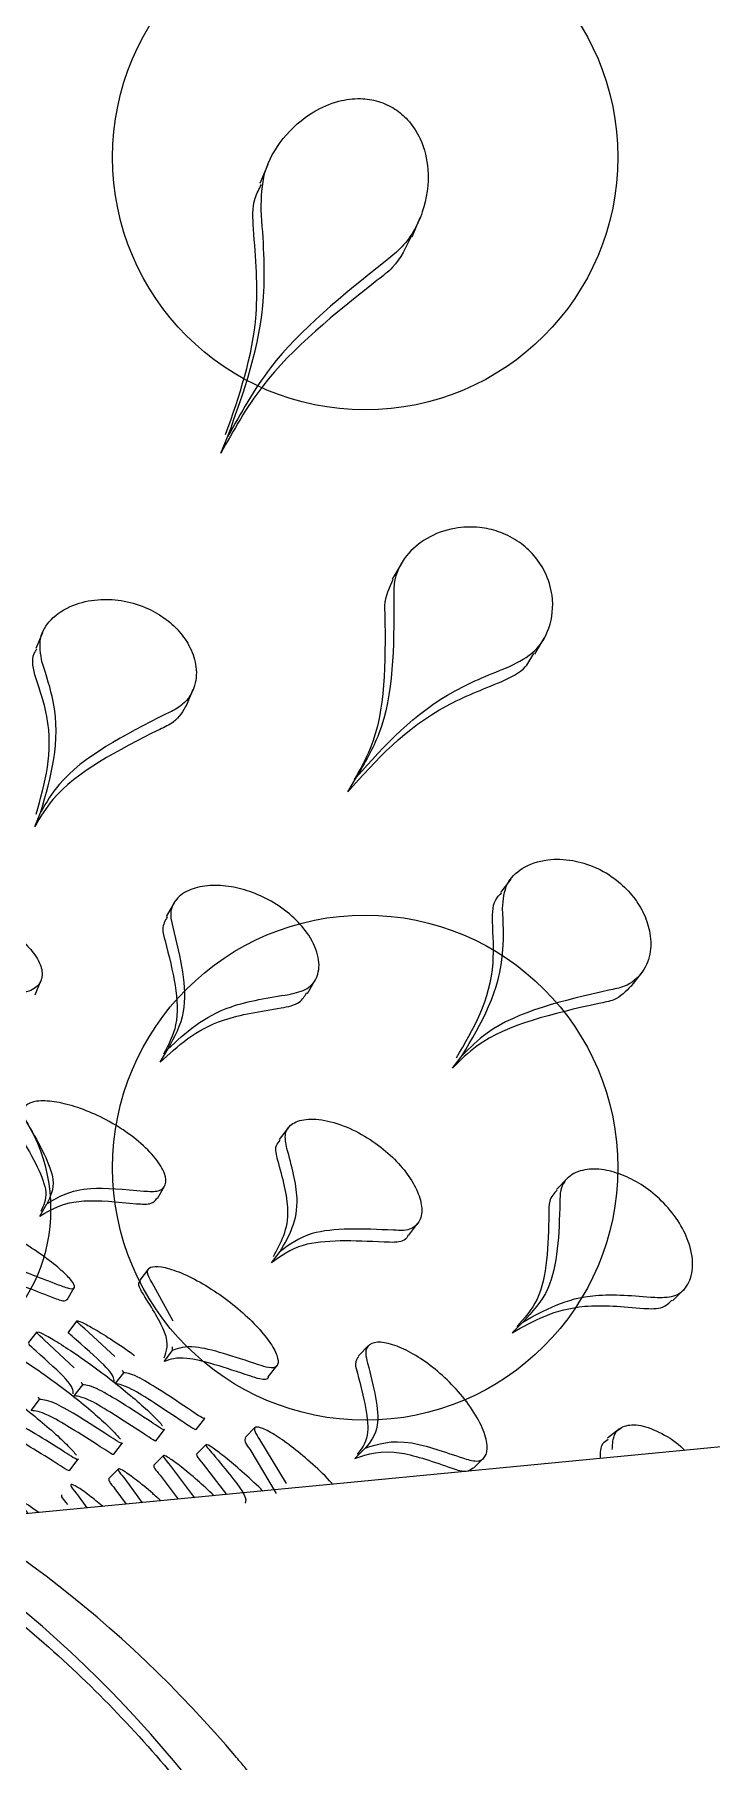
# Model space of a CAD drawing. Header units: millimetres. Extents: x 12325263 to 13848842, y -1463133 to 573208.
# Drawn here: x 12570231.21 to 12570239.25, y -836573.38 to -836552.87 of the extents above; entities that cross this region are included whole.
import ezdxf
from ezdxf.xclip import XClip

# ---------------------------------------------------------------- set-up
doc = ezdxf.new("R2010")
doc.units = ezdxf.units.MM
doc.header["$LTSCALE"] = 1000
doc.header["$XCLIPFRAME"] = 0
doc.linetypes.add('HIDDEN', pattern=[9.525, 6.35, -3.175])
for name, color, linetype in [('fur202301', 252, 'Continuous'), ('WALL', 5, 'Continuous'), ('WALL-SHATCH', 8, 'Continuous'), ('建筑-楼板开洞', 251, 'Continuous')]:
    doc.layers.add(name, color=color, linetype=linetype)

# ---------------------------------------------------------------- blocks, each defined once
blk = doc.blocks.new('adgshg13-A$C7F010FC0')
at = {"layer": 'WALL-SHATCH'}
h = blk.add_hatch(color=256, dxfattribs=at)
h.dxf.hatch_style = 1
h.paths.add_polyline_path([(-60384.171, -16880.895), (-763.165, 197.479), (12587.619, -13153.304), (12587.619, -157996.02), (-162964.851, -188820.432), (-171262.381, -180522.901), (-171262.381, -31310.898), (-150707.191, -10755.708), (-131860.078, -7980.895), (-99162.381, -7980.895), (-99162.381, -4980.895), (-76620.428, -4980.895), (-70107.652, -16880.895)], flags=16)
h.paths.add_polyline_path([(-60091.229, -16380.895), (-646.877, 646.877), (12987.619, -12987.619), (12987.619, -158331.905), (-163100.584, -189250.384), (-171662.381, -180688.586), (-171662.381, -31145.213), (-150777.896, -10260.728), (-131896.687, -7480.895), (-99562.381, -7480.895), (-99562.381, -4580.895), (-76365.552, -4580.895), (-69907.506, -16380.895)])
blk = doc.blocks.new('A$C4C7A72D3')
at = {"layer": 'WALL', "color": 1}
blk.add_blockref('adgshg13-A$C7F010FC0', (210433.012, 205503.569), dxfattribs=at)
blk = doc.blocks.new('asdgaga3w6jka3eyk7a3ek')
at = {"lineweight": 0}
blk.add_circle((5759.093, 859.202), 2, dxfattribs=at)
blk = doc.blocks.new('asdgag波混去水-B')
at = {"layer": 'fur202301'}
for centre, radius in [((0, 0), 52.5), ((0, 0), 40), ((16, 0), 3), ((28, 0), 3)]:
    blk.add_circle(centre, radius, dxfattribs=at)
blk = doc.blocks.new('asdgag2019070316031892482')
at = {"color": 1, "linetype": 'HIDDEN', "lineweight": 0}
blk.add_blockref('asdgaga3w6jka3eyk7a3ek', (-4068.821, -1261.535), dxfattribs=at)
at = {"lineweight": 0, "xscale": -1}
blk.add_blockref('asdgag波混去水-B', (1705.779, -408.065), dxfattribs=at)
blk = doc.blocks.new('asdgag2019070515155847995')
at = {"color": 1}
for p, q in [((173.782, -442.579), (172.89, -433.313)), ((174.186, -434.097), (174.317, -434.197)), ((174.317, -434.197), (174.344, -434.185)), ((175.123, -434.163), (174.991, -434.062)), ((176.495, -434.199), (176.642, -434.283)), ((179.125, -434.144), (179.291, -434.212)), ((181.123, -434.139), (181.297, -434.211)), ((183.422, -434.23), (183.237, -434.154)), ((174.692, -434.608), (175.023, -434.257)), ((173.478, -434.555), (173.61, -434.656)), ((174.361, -434.608), (174.492, -434.709)), ((175.252, -434.64), (175.121, -434.539)), ((175.502, -434.526), (175.646, -434.609)), ((173.187, -434.645), (173.029, -434.757)), ((174.492, -434.709), (174.518, -434.696)), ((174.829, -435.09), (175.155, -434.736)), ((173.493, -435.132), (173.375, -435.015)), ((173.257, -435.092), (173.074, -435.226)), ((173.375, -435.21), (173.092, -435.415)), ((173.67, -435.079), (173.801, -435.18)), ((174.505, -435.096), (174.636, -435.197)), ((174.636, -435.197), (174.661, -435.183)), ((175.869, -435.489), (175.735, -435.386)), ((173.418, -435.63), (173.133, -435.842)), ((173.651, -435.668), (173.534, -435.55)), ((173.83, -435.58), (173.962, -435.681)), ((175.249, -435.783), (175.702, -435.532)), ((176.703, -435.596), (176.853, -435.682)), ((178.323, -435.63), (178.478, -435.719)), ((173.535, -435.747), (173.152, -436.033)), ((174.769, -435.675), (174.901, -435.776)), ((174.901, -435.776), (174.945, -435.777)), ((180.217, -435.793), (180.055, -435.7)), ((173.963, -436.053), (173.959, -436.051)), ((182.567, -435.944), (182.753, -436.021)), ((173.55, -436.139), (173.189, -436.418)), ((173.782, -436.176), (173.664, -436.058)), ((173.961, -436.057), (174.092, -436.158)), ((174.101, -436.157), (174.09, -436.152)), ((185.557, -436.35), (185.76, -436.434)), ((173.984, -436.754), (173.866, -436.637)), ((173.726, -436.692), (173.201, -437.007)), ((173.843, -436.809), (173.318, -437.124)), ((188.984, -436.908), (188.758, -436.814)), ((174.585, -436.913), (174.72, -437.016)), ((175.939, -436.949), (176.076, -437.054)), ((177.547, -437.152), (177.405, -437.043)), ((179.141, -437.379), (179.304, -437.472)), ((181.535, -437.858), (181.708, -437.958)), ((173.618, -437.942), (173.738, -438.062)), ((174.958, -438.104), (174.835, -437.982)), ((184.248, -438.495), (184.059, -438.385)), ((176.269, -438.58), (176.411, -438.689)), ((188.127, -438.621), (188.357, -438.716)), ((178.254, -439.1), (178.404, -439.215)), ((173.501, -439.35), (173.623, -439.472)), ((180.499, -439.791), (180.34, -439.67)), ((175.111, -439.81), (175.238, -439.936)), ((183.17, -440.079), (183.359, -440.187)), ((176.946, -440.467), (176.813, -440.334)), ((173.969, -441.083), (173.859, -440.941)), ((179.223, -441.221), (179.383, -441.343)), ((175.49, -441.714), (175.623, -441.846))]:
    blk.add_line(p, q, dxfattribs=at)
for centre, radius, start, end in [((160.817, -424.649), 12.547, 180.0668, 359.9332), ((160.848, -425.602), 14.3, 310.1317, 359.9994)]:
    blk.add_arc(centre, radius, start, end, dxfattribs=at)
blk.add_ellipse((160.817, -424.811), major_axis=(13.067, -5.896), ratio=0.997728, start_param=5.135377, end_param=7.164089, dxfattribs=at)
blk.add_open_spline([(141.688, -389.994), (141.522, -390.072), (140.258, -390.667), (138.035, -392.05), (135.059, -394.142), (132.291, -396.511), (129.736, -399.105), (127.418, -401.913), (125.353, -404.911), (123.557, -408.078), (122.043, -411.388), (120.824, -414.817), (119.908, -418.339), (119.302, -421.928), (119.011, -425.555), (119.038, -429.194), (119.381, -432.816), (120.038, -436.395), (121.004, -439.904), (122.272, -443.315), (123.833, -446.603), (125.674, -449.743), (127.781, -452.711), (130.139, -455.484), (132.73, -458.043), (135.533, -460.366), (138.529, -462.437), (141.693, -464.24), (145.003, -465.761), (148.432, -466.989), (151.956, -467.914), (155.546, -468.529), (159.177, -468.83), (162.821, -468.814), (166.449, -468.482), (170.034, -467.835), (173.55, -466.879), (176.969, -465.622), (180.266, -464.072), (183.415, -462.241), (186.392, -460.144), (189.176, -457.795), (191.744, -455.214), (194.078, -452.419), (196.159, -449.433), (197.973, -446.276), (199.504, -442.974), (200.742, -439.552), (201.678, -436.035), (202.303, -432.45), (202.614, -428.824), (202.608, -425.185), (202.285, -421.561), (201.648, -417.978), (200.7, -414.464), (199.451, -411.046), (197.909, -407.75), (196.085, -404.6), (193.994, -401.62), (191.651, -398.834), (189.074, -396.262), (186.285, -393.92), (183.295, -391.846), (180.783, -390.344), (179.228, -389.639), (178.777, -389.435)], degree=3, knots=[0, 0, 0, 0, 0.002464, 0.018712, 0.034959, 0.051206, 0.067452, 0.083698, 0.099943, 0.116187, 0.132431, 0.148674, 0.164917, 0.181159, 0.197401, 0.213642, 0.229884, 0.246125, 0.262366, 0.278608, 0.29485, 0.311092, 0.327334, 0.343577, 0.359821, 0.376065, 0.39231, 0.408556, 0.424802, 0.441049, 0.457296, 0.473544, 0.489792, 0.506041, 0.52229, 0.538538, 0.554787, 0.571035, 0.587284, 0.603532, 0.619779, 0.636026, 0.652272, 0.668518, 0.684763, 0.701007, 0.717251, 0.733494, 0.749737, 0.765979, 0.782221, 0.798462, 0.814704, 0.830945, 0.847186, 0.863428, 0.87967, 0.895912, 0.912154, 0.928397, 0.944641, 0.960885, 0.97713, 0.993376, 1, 1, 1, 1])
for points, knots in [([(173.509, -418.597), (173.86, -419.365), (174.547, -420.871), (174.965, -423.311), (175.026, -425.737), (174.657, -428.141), (173.9, -430.451), (172.756, -432.596), (171.276, -434.521), (169.488, -436.159), (167.46, -437.478), (165.239, -438.42), (163.002, -438.982), (161.509, -439.053), (160.817, -439.085)], [0, 0, 0, 0, 0.087897, 0.172136, 0.256376, 0.340633, 0.424889, 0.50909, 0.593289, 0.677144, 0.760998, 0.844434, 0.927869, 1, 1, 1, 1]), ([(179.751, -432.478), (179.807, -432.45), (179.918, -432.394), (180.053, -432.456), (180.149, -432.621), (180.186, -432.886), (180.153, -433.204), (180.058, -433.516), (179.924, -433.786), (179.764, -434.003), (179.59, -434.159), (179.413, -434.24), (179.26, -434.219), (179.169, -434.109), (179.148, -433.991), (179.141, -433.949)], [0, 0, 0, 0, 0.08269, 0.165294, 0.251568, 0.338712, 0.420978, 0.494896, 0.562755, 0.629952, 0.701267, 0.779413, 0.864084, 0.951518, 1, 1, 1, 1]), ([(175.681, -434.417), (175.662, -434.469), (175.623, -434.573), (175.642, -434.625), (175.718, -434.592), (175.846, -434.468), (176.008, -434.266), (176.18, -434.009), (176.34, -433.727), (176.471, -433.45), (176.563, -433.208), (176.609, -433.03), (176.606, -432.939), (176.56, -432.944), (176.504, -433.009), (176.479, -433.038)], [0, 0, 0, 0, 0.078036, 0.156117, 0.234552, 0.313589, 0.392712, 0.471023, 0.548175, 0.624868, 0.702207, 0.780695, 0.85986, 0.938822, 1, 1, 1, 1]), ([(174.771, -433.15), (174.763, -433.175), (174.747, -433.225), (174.647, -433.402), (174.5, -433.629), (174.317, -433.888), (174.117, -434.145), (173.925, -434.371), (173.757, -434.549), (173.69, -434.606), (173.656, -434.634)], [0, 0, 0, 0, 0.1249458, 0.2501748, 0.3755873, 0.5007718, 0.6254771, 0.7499681, 0.8747501, 1, 1, 1, 1]), ([(173.563, -434.392), (173.713, -434.152), (173.973, -433.737), (173.978, -433.614), (173.98, -433.562)], [0, 0, 0, 0, 0.5771408, 1, 1, 1, 1]), ([(175.799, -433.531), (175.792, -433.594), (175.778, -433.719), (175.618, -434.128), (175.537, -434.334)], [0, 0, 0, 0, 0.49654, 1, 1, 1, 1]), ([(175.964, -433.515), (175.957, -433.596), (175.946, -433.736), (175.76, -434.215), (175.681, -434.417)], [0, 0, 0, 0, 0.577503, 1, 1, 1, 1]), ([(173.694, -434.492), (173.845, -434.253), (174.105, -433.837), (174.11, -433.715), (174.112, -433.663)], [0, 0, 0, 0, 0.57716, 1, 1, 1, 1]), ([(174.963, -433.674), (174.954, -433.698), (174.936, -433.748), (174.835, -433.923), (174.688, -434.15), (174.504, -434.408), (174.305, -434.666), (174.113, -434.892), (173.946, -435.071), (173.88, -435.128), (173.847, -435.157)], [0, 0, 0, 0, 0.124922, 0.25009, 0.375443, 0.500617, 0.625376, 0.749945, 0.874771, 1, 1, 1, 1]), ([(172.974, -434.188), (173.009, -434.14), (173.082, -434.038), (173.106, -433.971), (173.069, -433.975), (173.002, -434.029), (172.972, -434.053)], [0, 0, 0, 0, 0.2502721, 0.5205427, 0.7903029, 1, 1, 1, 1]), ([(177.441, -433.97), (177.195, -434.113), (176.813, -434.335), (176.621, -434.245), (176.552, -434.213)], [0, 0, 0, 0, 0.643926, 1, 1, 1, 1]), ([(176.792, -435.435), (176.789, -435.498), (176.783, -435.623), (176.86, -435.705), (176.995, -435.696), (177.178, -435.586), (177.379, -435.388), (177.564, -435.131), (177.712, -434.853), (177.814, -434.579), (177.867, -434.329), (177.865, -434.128), (177.806, -434.007), (177.708, -433.986), (177.624, -434.036), (177.59, -434.056)], [0, 0, 0, 0, 0.080152, 0.160279, 0.242458, 0.325711, 0.406895, 0.483426, 0.555818, 0.627239, 0.701086, 0.779244, 0.861237, 0.944484, 1, 1, 1, 1]), ([(173.757, -434.918), (173.909, -434.679), (174.173, -434.267), (174.182, -434.147), (174.186, -434.097)], [0, 0, 0, 0, 0.577159, 1, 1, 1, 1]), ([(173.888, -435.018), (174.041, -434.78), (174.305, -434.368), (174.314, -434.248), (174.317, -434.197)], [0, 0, 0, 0, 0.577177, 1, 1, 1, 1]), ([(175.123, -434.174), (175.114, -434.198), (175.096, -434.247), (174.993, -434.422), (174.845, -434.648), (174.661, -434.905), (174.461, -435.163), (174.27, -435.39), (174.104, -435.57), (174.039, -435.628), (174.006, -435.657)], [0, 0, 0, 0, 0.124903, 0.250017, 0.375315, 0.500479, 0.625286, 0.749925, 0.87479, 1, 1, 1, 1]), ([(174.386, -434.595), (174.425, -434.596), (174.495, -434.597), (174.767, -434.294), (174.891, -434.156)], [0, 0, 0, 0, 0.543369, 1, 1, 1, 1]), ([(174.891, -434.156), (174.924, -434.119), (174.976, -434.059), (174.981, -434.069), (174.983, -434.072)], [0, 0, 0, 0, 0.624078, 1, 1, 1, 1]), ([(175.023, -434.257), (175.055, -434.22), (175.108, -434.16), (175.113, -434.169), (175.115, -434.173)], [0, 0, 0, 0, 0.6240921, 1, 1, 1, 1]), ([(176.495, -434.199), (176.577, -434.334), (176.717, -434.564), (176.665, -435.121), (176.643, -435.349)], [0, 0, 0, 0, 0.591248, 1, 1, 1, 1]), ([(177.59, -434.056), (177.346, -434.195), (176.933, -434.43), (176.726, -434.326), (176.642, -434.283)], [0, 0, 0, 0, 0.5916639, 1, 1, 1, 1]), ([(182.277, -435.624), (182.026, -435.129), (181.7, -434.484), (181.232, -434.204), (181.123, -434.139)], [0, 0, 0, 0, 0.766762, 1, 1, 1, 1]), ([(181.27, -434.155), (181.636, -434.26), (182.128, -434.402), (182.733, -434.203), (182.887, -434.152)], [0, 0, 0, 0, 0.7443757, 1, 1, 1, 1]), ([(183.07, -434.228), (183.171, -434.209), (183.358, -434.175), (183.595, -434.321), (183.756, -434.56), (183.827, -434.863), (183.818, -435.163), (183.74, -435.443), (183.607, -435.681), (183.44, -435.866), (183.237, -436.002), (183.001, -436.073), (182.752, -436.044), (182.56, -435.911), (182.487, -435.757), (182.46, -435.699)], [0, 0, 0, 0, 0.104671, 0.195547, 0.296449, 0.373768, 0.437178, 0.500911, 0.557134, 0.612971, 0.675766, 0.750726, 0.840256, 0.940354, 1, 1, 1, 1]), ([(182.887, -434.152), (182.99, -434.124), (183.115, -434.09), (183.214, -434.153), (183.232, -434.165)], [0, 0, 0, 0, 0.820411, 1, 1, 1, 1]), ([(173.48, -434.552), (173.479, -434.553), (173.461, -434.561), (173.487, -434.508), (173.54, -434.427), (173.563, -434.392)], [0, 0, 0, 0, 0.042069, 0.58088, 1, 1, 1, 1]), ([(175.537, -434.334), (175.516, -434.388), (175.478, -434.488), (175.496, -434.511), (175.505, -434.521)], [0, 0, 0, 0, 0.533477, 1, 1, 1, 1]), ([(176.642, -434.283), (176.724, -434.419), (176.865, -434.649), (176.813, -435.207), (176.792, -435.435)], [0, 0, 0, 0, 0.591371, 1, 1, 1, 1]), ([(182.46, -435.699), (182.208, -435.205), (181.878, -434.558), (181.408, -434.277), (181.297, -434.211)], [0, 0, 0, 0, 0.765523, 1, 1, 1, 1]), ([(181.297, -434.211), (181.71, -434.332), (182.25, -434.491), (182.915, -434.278), (183.07, -434.228)], [0, 0, 0, 0, 0.7651451, 1, 1, 1, 1]), ([(173.047, -434.946), (173.094, -434.89), (173.197, -434.766), (173.289, -434.632), (173.32, -434.56), (173.283, -434.566), (173.216, -434.621), (173.187, -434.645)], [0, 0, 0, 0, 0.177796, 0.395408, 0.613335, 0.83086, 1, 1, 1, 1]), ([(173.184, -434.458), (173.177, -434.455), (173.163, -434.451), (173.1, -434.503), (173.07, -434.528)], [0, 0, 0, 0, 0.517822, 1, 1, 1, 1]), ([(173.612, -434.653), (173.611, -434.654), (173.593, -434.662), (173.618, -434.609), (173.671, -434.528), (173.694, -434.492)], [0, 0, 0, 0, 0.042161, 0.580977, 1, 1, 1, 1]), ([(173.92, -435.42), (174.074, -435.183), (174.342, -434.774), (174.355, -434.657), (174.361, -434.608)], [0, 0, 0, 0, 0.577183, 1, 1, 1, 1]), ([(175.024, -434.635), (175.055, -434.599), (175.104, -434.541), (175.116, -434.539), (175.121, -434.539)], [0, 0, 0, 0, 0.621466, 1, 1, 1, 1]), ([(174.052, -435.521), (174.206, -435.284), (174.473, -434.874), (174.487, -434.758), (174.492, -434.709)], [0, 0, 0, 0, 0.5772, 1, 1, 1, 1]), ([(174.53, -435.082), (174.566, -435.081), (174.632, -435.079), (174.901, -434.774), (175.024, -434.635)], [0, 0, 0, 0, 0.5434, 1, 1, 1, 1]), ([(175.252, -434.64), (175.251, -434.652), (175.249, -434.676), (175.171, -434.823), (175.043, -435.03), (174.925, -435.211), (174.85, -435.31), (174.84, -435.323)], [0, 0, 0, 0, 0.240196, 0.480515, 0.721449, 0.962631, 1, 1, 1, 1]), ([(175.155, -434.736), (175.186, -434.7), (175.236, -434.642), (175.248, -434.64), (175.252, -434.64)], [0, 0, 0, 0, 0.625691, 1, 1, 1, 1]), ([(173.37, -435.02), (173.363, -435.018), (173.35, -435.014), (173.287, -435.067), (173.257, -435.092)], [0, 0, 0, 0, 0.517924, 1, 1, 1, 1]), ([(173.672, -435.076), (173.671, -435.077), (173.653, -435.086), (173.68, -435.033), (173.733, -434.953), (173.757, -434.918)], [0, 0, 0, 0, 0.042379, 0.580966, 1, 1, 1, 1]), ([(173.804, -435.177), (173.802, -435.178), (173.785, -435.186), (173.811, -435.134), (173.865, -435.054), (173.888, -435.018)], [0, 0, 0, 0, 0.042465, 0.581057, 1, 1, 1, 1]), ([(173.114, -435.636), (173.143, -435.603), (173.243, -435.495), (173.37, -435.337), (173.474, -435.193), (173.505, -435.123), (173.47, -435.13), (173.404, -435.185), (173.375, -435.21)], [0, 0, 0, 0, 0.082075, 0.273676, 0.465949, 0.65843, 0.850565, 1, 1, 1, 1]), ([(174.052, -435.899), (174.209, -435.664), (174.48, -435.257), (174.498, -435.144), (174.505, -435.096)], [0, 0, 0, 0, 0.577217, 1, 1, 1, 1]), ([(174.184, -435.999), (174.34, -435.764), (174.612, -435.357), (174.629, -435.244), (174.636, -435.197)], [0, 0, 0, 0, 0.577232, 1, 1, 1, 1]), ([(173.833, -435.577), (173.831, -435.577), (173.814, -435.586), (173.842, -435.535), (173.896, -435.455), (173.92, -435.42)], [0, 0, 0, 0, 0.042678, 0.58106, 1, 1, 1, 1]), ([(174.813, -435.676), (174.891, -435.706), (175.034, -435.761), (175.402, -435.533), (175.568, -435.429)], [0, 0, 0, 0, 0.549041, 1, 1, 1, 1]), ([(175.568, -435.429), (175.614, -435.401), (175.687, -435.357), (175.716, -435.386), (175.727, -435.397)], [0, 0, 0, 0, 0.62858, 1, 1, 1, 1]), ([(176.643, -435.349), (176.639, -435.414), (176.63, -435.532), (176.683, -435.571), (176.707, -435.589)], [0, 0, 0, 0, 0.54401, 1, 1, 1, 1]), ([(173.528, -435.556), (173.522, -435.554), (173.509, -435.551), (173.447, -435.604), (173.418, -435.63)], [0, 0, 0, 0, 0.518032, 1, 1, 1, 1]), ([(173.964, -435.677), (173.963, -435.678), (173.946, -435.687), (173.974, -435.636), (174.028, -435.556), (174.052, -435.521)], [0, 0, 0, 0, 0.042758, 0.581146, 1, 1, 1, 1]), ([(175.702, -435.532), (175.746, -435.507), (175.834, -435.457), (175.898, -435.502), (175.904, -435.631), (175.843, -435.839), (175.72, -436.097), (175.547, -436.368), (175.348, -436.617), (175.143, -436.822), (174.953, -436.967), (174.798, -437.038), (174.703, -437.026), (174.682, -436.939), (174.716, -436.838), (174.731, -436.796)], [0, 0, 0, 0, 0.078792, 0.157597, 0.237503, 0.318356, 0.39851, 0.476219, 0.551344, 0.625653, 0.701383, 0.779723, 0.860147, 0.940927, 1, 1, 1, 1]), ([(178.323, -435.63), (178.517, -435.838), (178.826, -436.17), (178.93, -436.824), (178.968, -437.067)], [0, 0, 0, 0, 0.628118, 1, 1, 1, 1]), ([(182.569, -435.941), (182.494, -435.899), (182.371, -435.831), (182.303, -435.682), (182.277, -435.624)], [0, 0, 0, 0, 0.614128, 1, 1, 1, 1]), ([(173.175, -436.27), (173.237, -436.202), (173.371, -436.059), (173.526, -435.869), (173.631, -435.726), (173.664, -435.658), (173.63, -435.666), (173.564, -435.722), (173.535, -435.747)], [0, 0, 0, 0, 0.156222, 0.332439, 0.509186, 0.686067, 0.862641, 1, 1, 1, 1]), ([(174.597, -436.693), (174.692, -436.408), (174.856, -435.92), (174.794, -435.747), (174.769, -435.675)], [0, 0, 0, 0, 0.583115, 1, 1, 1, 1]), ([(174.731, -436.796), (174.826, -436.511), (174.989, -436.022), (174.927, -435.849), (174.901, -435.776)], [0, 0, 0, 0, 0.583173, 1, 1, 1, 1]), ([(179.766, -435.688), (179.405, -435.778), (178.876, -435.911), (178.53, -435.728), (178.42, -435.67)], [0, 0, 0, 0, 0.6817756, 1, 1, 1, 1]), ([(179.927, -435.78), (179.567, -435.866), (178.992, -436.003), (178.618, -435.796), (178.478, -435.719)], [0, 0, 0, 0, 0.6267504, 1, 1, 1, 1]), ([(178.478, -435.719), (178.674, -435.929), (178.984, -436.262), (179.09, -436.917), (179.129, -437.16)], [0, 0, 0, 0, 0.628631, 1, 1, 1, 1]), ([(179.129, -437.16), (179.147, -437.238), (179.183, -437.393), (179.341, -437.511), (179.56, -437.527), (179.808, -437.424), (180.039, -437.23), (180.22, -436.992), (180.347, -436.726), (180.417, -436.461), (180.431, -436.205), (180.382, -435.972), (180.263, -435.8), (180.1, -435.735), (179.975, -435.768), (179.927, -435.78)], [0, 0, 0, 0, 0.08588, 0.171606, 0.263059, 0.354641, 0.424296, 0.494216, 0.557553, 0.619915, 0.687434, 0.764042, 0.850534, 0.942861, 1, 1, 1, 1]), ([(180.049, -435.711), (180.004, -435.687), (179.922, -435.642), (179.815, -435.673), (179.766, -435.688)], [0, 0, 0, 0, 0.550428, 1, 1, 1, 1]), ([(173.959, -436.051), (173.966, -436.033), (173.978, -436.005), (174.032, -435.928), (174.052, -435.899)], [0, 0, 0, 0, 0.621538, 1, 1, 1, 1]), ([(174.09, -436.152), (174.098, -436.134), (174.11, -436.105), (174.164, -436.028), (174.184, -435.999)], [0, 0, 0, 0, 0.625764, 1, 1, 1, 1]), ([(173.668, -436.257), (173.478, -436.414), (173.171, -436.668), (173.111, -436.645), (173.088, -436.636)], [0, 0, 0, 0, 0.618332, 1, 1, 1, 1]), ([(173.23, -436.847), (173.247, -436.831), (173.338, -436.739), (173.49, -436.57), (173.655, -436.374), (173.76, -436.233), (173.794, -436.166), (173.761, -436.175), (173.696, -436.232), (173.668, -436.257)], [0, 0, 0, 0, 0.0357531, 0.2021705, 0.3688711, 0.5359982, 0.7032029, 0.8701284, 1, 1, 1, 1]), ([(173.659, -436.064), (173.653, -436.062), (173.641, -436.06), (173.58, -436.114), (173.55, -436.139)], [0, 0, 0, 0, 0.51815, 1, 1, 1, 1]), ([(187.611, -438.207), (187.212, -437.704), (186.59, -436.922), (185.829, -436.5), (185.557, -436.35)], [0, 0, 0, 0, 0.64315, 1, 1, 1, 1]), ([(187.835, -438.3), (187.433, -437.797), (186.804, -437.012), (186.036, -436.587), (185.76, -436.434)], [0, 0, 0, 0, 0.640533, 1, 1, 1, 1]), ([(185.76, -436.434), (186.293, -436.625), (187.124, -436.923), (188.096, -436.853), (188.446, -436.828)], [0, 0, 0, 0, 0.640538, 1, 1, 1, 1]), ([(185.778, -436.406), (186.239, -436.568), (186.994, -436.834), (187.877, -436.763), (188.222, -436.736)], [0, 0, 0, 0, 0.6093829, 1, 1, 1, 1]), ([(169.895, -436.681), (169.908, -436.669), (169.936, -436.644), (169.998, -436.592), (170.042, -436.554), (170.065, -436.535)], [0, 0, 0, 0, 0.2858429, 0.6349391, 1, 1, 1, 1]), ([(173.86, -436.642), (173.849, -436.636), (173.828, -436.623), (173.759, -436.669), (173.726, -436.692)], [0, 0, 0, 0, 0.515529, 1, 1, 1, 1]), ([(173.31, -437.679), (173.315, -437.675), (173.395, -437.605), (173.552, -437.438), (173.748, -437.208), (173.897, -436.997), (173.984, -436.836), (173.999, -436.748), (173.95, -436.739), (173.876, -436.788), (173.843, -436.809)], [0, 0, 0, 0, 0.008919, 0.153469, 0.29716, 0.44206, 0.589114, 0.737436, 0.885379, 1, 1, 1, 1]), ([(174.588, -436.91), (174.585, -436.91), (174.551, -436.906), (174.551, -436.832), (174.583, -436.734), (174.597, -436.693)], [0, 0, 0, 0, 0.039655, 0.594132, 1, 1, 1, 1]), ([(188.446, -436.828), (188.596, -436.831), (188.901, -436.837), (189.304, -437.068), (189.594, -437.382), (189.742, -437.717), (189.779, -437.987), (189.745, -438.223), (189.653, -438.419), (189.5, -438.596), (189.254, -438.751), (188.868, -438.838), (188.407, -438.769), (188.04, -438.562), (187.883, -438.361), (187.835, -438.3)], [0, 0, 0, 0, 0.108637, 0.219395, 0.32845, 0.395395, 0.445683, 0.485596, 0.525651, 0.563113, 0.618508, 0.70153, 0.822656, 0.946579, 1, 1, 1, 1]), ([(188.222, -436.736), (188.346, -436.729), (188.533, -436.718), (188.696, -436.804), (188.75, -436.832)], [0, 0, 0, 0, 0.668429, 1, 1, 1, 1]), ([(176.187, -438.289), (176.203, -437.931), (176.229, -437.34), (176.021, -437.059), (175.939, -436.949)], [0, 0, 0, 0, 0.6068202, 1, 1, 1, 1]), ([(176.016, -436.973), (176.177, -437.063), (176.456, -437.22), (176.949, -437.083), (177.158, -437.025)], [0, 0, 0, 0, 0.576025, 1, 1, 1, 1]), ([(176.329, -438.397), (176.344, -438.038), (176.368, -437.447), (176.159, -437.165), (176.076, -437.054)], [0, 0, 0, 0, 0.607146, 1, 1, 1, 1]), ([(176.076, -437.054), (176.259, -437.16), (176.56, -437.333), (177.091, -437.19), (177.3, -437.134)], [0, 0, 0, 0, 0.607749, 1, 1, 1, 1]), ([(177.158, -437.025), (177.223, -437.009), (177.321, -436.983), (177.377, -437.036), (177.396, -437.055)], [0, 0, 0, 0, 0.651687, 1, 1, 1, 1]), ([(178.968, -437.067), (178.984, -437.147), (179.012, -437.287), (179.107, -437.344), (179.147, -437.369)], [0, 0, 0, 0, 0.571631, 1, 1, 1, 1]), ([(177.3, -437.134), (177.362, -437.121), (177.486, -437.096), (177.606, -437.191), (177.661, -437.376), (177.632, -437.642), (177.52, -437.941), (177.348, -438.219), (177.148, -438.444), (176.936, -438.612), (176.724, -438.718), (176.529, -438.749), (176.381, -438.689), (176.318, -438.559), (176.326, -438.44), (176.329, -438.397)], [0, 0, 0, 0, 0.08269, 0.165294, 0.251568, 0.338712, 0.420978, 0.494896, 0.562755, 0.629952, 0.701267, 0.779413, 0.864084, 0.951518, 1, 1, 1, 1]), ([(181.535, -437.858), (181.912, -438.195), (182.438, -438.665), (182.752, -439.453), (182.841, -439.677)], [0, 0, 0, 0, 0.716107, 1, 1, 1, 1]), ([(173.618, -437.942), (173.671, -438.096), (173.759, -438.355), (173.576, -438.882), (173.501, -439.097)], [0, 0, 0, 0, 0.591248, 1, 1, 1, 1]), ([(173.623, -439.219), (173.605, -439.278), (173.568, -439.398), (173.627, -439.498), (173.764, -439.525), (173.973, -439.467), (174.221, -439.327), (174.468, -439.127), (174.683, -438.896), (174.851, -438.658), (174.963, -438.43), (175.01, -438.234), (174.98, -438.102), (174.886, -438.056), (174.789, -438.082), (174.751, -438.092)], [0, 0, 0, 0, 0.080152, 0.160279, 0.242458, 0.325711, 0.406895, 0.483426, 0.555818, 0.627239, 0.701086, 0.779244, 0.861237, 0.944484, 1, 1, 1, 1]), ([(173.738, -438.062), (173.79, -438.215), (173.88, -438.475), (173.697, -439.003), (173.623, -439.219)], [0, 0, 0, 0, 0.591371, 1, 1, 1, 1]), ([(174.629, -437.971), (174.348, -438.044), (173.905, -438.159), (173.728, -438.018), (173.663, -437.966)], [0, 0, 0, 0, 0.633617, 1, 1, 1, 1]), ([(174.751, -438.092), (174.471, -438.163), (174, -438.282), (173.814, -438.125), (173.738, -438.062)], [0, 0, 0, 0, 0.591664, 1, 1, 1, 1]), ([(174.83, -437.987), (174.805, -437.968), (174.759, -437.933), (174.668, -437.959), (174.629, -437.971)], [0, 0, 0, 0, 0.562474, 1, 1, 1, 1]), ([(183.638, -438.297), (183.07, -438.302), (182.341, -438.309), (181.801, -438.002), (181.682, -437.934)], [0, 0, 0, 0, 0.7800452, 1, 1, 1, 1]), ([(183.824, -438.404), (183.257, -438.403), (182.463, -438.401), (181.876, -438.057), (181.708, -437.958)], [0, 0, 0, 0, 0.714656, 1, 1, 1, 1]), ([(181.708, -437.958), (182.087, -438.296), (182.617, -438.768), (182.935, -439.558), (183.026, -439.783)], [0, 0, 0, 0, 0.714364, 1, 1, 1, 1]), ([(176.273, -438.574), (176.266, -438.572), (176.207, -438.551), (176.178, -438.448), (176.185, -438.331), (176.187, -438.289)], [0, 0, 0, 0, 0.077875, 0.67015, 1, 1, 1, 1]), ([(184.055, -438.393), (183.956, -438.346), (183.826, -438.283), (183.675, -438.294), (183.638, -438.297)], [0, 0, 0, 0, 0.758891, 1, 1, 1, 1]), ([(188.132, -438.609), (188.001, -438.548), (187.8, -438.456), (187.66, -438.271), (187.611, -438.207)], [0, 0, 0, 0, 0.650959, 1, 1, 1, 1]), ([(183.026, -439.783), (183.08, -439.888), (183.187, -440.097), (183.485, -440.271), (183.818, -440.311), (184.132, -440.219), (184.359, -440.066), (184.525, -439.872), (184.633, -439.65), (184.688, -439.391), (184.674, -439.087), (184.557, -438.78), (184.334, -438.523), (184.076, -438.397), (183.886, -438.402), (183.824, -438.404)], [0, 0, 0, 0, 0.098479, 0.195709, 0.307327, 0.381692, 0.439818, 0.489234, 0.538746, 0.586653, 0.65371, 0.743395, 0.835237, 0.94536, 1, 1, 1, 1]), ([(173.501, -439.097), (173.481, -439.158), (173.445, -439.269), (173.488, -439.321), (173.507, -439.344)], [0, 0, 0, 0, 0.5516705, 1, 1, 1, 1]), ([(179.022, -440.838), (178.899, -440.294), (178.738, -439.585), (178.346, -439.192), (178.254, -439.1)], [0, 0, 0, 0, 0.766762, 1, 1, 1, 1]), ([(178.375, -439.146), (178.716, -439.348), (179.173, -439.617), (179.827, -439.583), (179.993, -439.574)], [0, 0, 0, 0, 0.74774, 1, 1, 1, 1]), ([(179.179, -440.958), (179.054, -440.414), (178.891, -439.703), (178.496, -439.307), (178.404, -439.215)], [0, 0, 0, 0, 0.765523, 1, 1, 1, 1]), ([(178.404, -439.215), (178.782, -439.44), (179.275, -439.735), (179.984, -439.702), (180.15, -439.695)], [0, 0, 0, 0, 0.765145, 1, 1, 1, 1]), ([(180.15, -439.695), (180.253, -439.703), (180.446, -439.718), (180.643, -439.921), (180.741, -440.194), (180.735, -440.506), (180.65, -440.794), (180.503, -441.044), (180.312, -441.239), (180.101, -441.375), (179.868, -441.454), (179.617, -441.461), (179.379, -441.368), (179.224, -441.188), (179.191, -441.021), (179.179, -440.958)], [0, 0, 0, 0, 0.104671, 0.195547, 0.296449, 0.373768, 0.437178, 0.500911, 0.557134, 0.612971, 0.675766, 0.750726, 0.840256, 0.940354, 1, 1, 1, 1]), ([(179.993, -439.574), (180.101, -439.574), (180.234, -439.574), (180.317, -439.663), (180.333, -439.68)], [0, 0, 0, 0, 0.809175, 1, 1, 1, 1]), ([(182.841, -439.677), (182.891, -439.786), (182.971, -439.957), (183.123, -440.035), (183.179, -440.064)], [0, 0, 0, 0, 0.636524, 1, 1, 1, 1]), ([(175.111, -439.81), (175.252, -440.062), (175.478, -440.465), (175.421, -441.125), (175.399, -441.37)], [0, 0, 0, 0, 0.628118, 1, 1, 1, 1]), ([(176.527, -440.244), (176.148, -440.236), (175.584, -440.225), (175.281, -439.952), (175.182, -439.862)], [0, 0, 0, 0, 0.670843, 1, 1, 1, 1]), ([(175.238, -439.936), (175.38, -440.19), (175.607, -440.594), (175.551, -441.255), (175.531, -441.501)], [0, 0, 0, 0, 0.628631, 1, 1, 1, 1]), ([(176.659, -440.375), (176.281, -440.364), (175.679, -440.346), (175.357, -440.048), (175.238, -439.936)], [0, 0, 0, 0, 0.62675, 1, 1, 1, 1]), ([(176.805, -440.343), (176.766, -440.306), (176.695, -440.241), (176.579, -440.243), (176.527, -440.244)], [0, 0, 0, 0, 0.5577015, 1, 1, 1, 1]), ([(175.531, -441.501), (175.529, -441.581), (175.526, -441.741), (175.653, -441.896), (175.866, -441.969), (176.136, -441.934), (176.412, -441.807), (176.649, -441.623), (176.84, -441.399), (176.974, -441.162), (177.052, -440.917), (177.062, -440.679), (176.986, -440.482), (176.841, -440.377), (176.709, -440.375), (176.659, -440.375)], [0, 0, 0, 0, 0.08588, 0.171606, 0.263059, 0.354641, 0.424296, 0.494216, 0.557553, 0.619915, 0.687434, 0.764042, 0.850534, 0.942861, 1, 1, 1, 1]), ([(173.616, -440.856), (173.684, -440.857), (173.79, -440.858), (173.833, -440.926), (173.848, -440.95)], [0, 0, 0, 0, 0.639475, 1, 1, 1, 1]), ([(179.227, -441.217), (179.164, -441.158), (179.061, -441.061), (179.033, -440.9), (179.022, -440.838)], [0, 0, 0, 0, 0.609702, 1, 1, 1, 1]), ([(173.725, -440.997), (173.79, -441.001), (173.92, -441.009), (174.015, -441.133), (174.026, -441.327), (173.927, -441.574), (173.81, -441.768), (173.718, -441.853), (173.713, -441.858)], [0, 0, 0, 0, 0.193967, 0.387734, 0.590108, 0.794524, 0.987498, 1, 1, 1, 1]), ([(175.399, -441.37), (175.395, -441.452), (175.388, -441.593), (175.466, -441.672), (175.499, -441.705)], [0, 0, 0, 0, 0.579776, 1, 1, 1, 1])]:
    blk.add_open_spline(points, degree=3, knots=knots, dxfattribs=at)
blk = doc.blocks.new('sdfgsdffhg')
at = {"layer": 'fur202301', "xscale": -1, "rotation": 90}
blk.add_blockref('asdgag2019070316031892482', (-11256.826, 39180.258, 0), dxfattribs=at)
at = {"layer": 'fur202301', "rotation": 90}
blk.add_blockref('asdgag2019070515155847995', (-11286.825, 37313.408, 0), dxfattribs=at)

msp = doc.modelspace()

# ---------------------------------------------------------------- block references
ref = msp.add_blockref('A$C4C7A72D3', (12385714.853, -906209.521), dxfattribs=dict(rotation=350.041249254255))
XClip(ref).set_block_clipping_path([(223442.8584877662, 85923.1187333744), (220542.7961432356, 85923.1422391906), (220542.8579492103, 89292.823275506), (211526.9150355905, 89292.8101311298), (210631.4331447985, 94392.8080583527), (206113.3685902953, 94392.8025418455), (206001.4315187763, 95030.3127344656), (204376.2826588508, 94744.9613686837), (203364.4570056833, 100506.9030052917), (197947.3947122637, 99555.7482674252), (192482.3428474721, 130679.4765393781), (190118.7804593667, 130264.4504016289), (191623.4071957469, 121695.6427078634), (177046.6486519482, 119136.2011700841), (175707.6223907359, 126760.8483765714), (173902.988371335, 128026.4039125028), (169528.3854461554, 127258.2903269802), (169070.0967394859, 129868.3614864857), (163308.2517458182, 128856.6693391807), (163766.52659606, 126246.6171700556), (159679.1795131005, 125528.9180921423), (170669.6888374612, 62935.797914044), (167222.1989369914, 62330.4650948944), (167939.7759490944, 58243.6808593175), (171386.9528796654, 58848.2912487988), (172857.0656793863, 50477.0032648193), (165962.5026008021, 49266.4230898353), (168037.7813034765, 37447.1796448426), (140649.9584970828, 32638.2390106404), (115387.9799239188, 28202.5781787895), (95598.7254695911, 140907.4332163476), (226939.476109907, 163968.8668500402), (240128.6952811591, 88852.8973128139)])

# ---------------------------------------------------------------- next in the draw order: hatches: boundary and pattern name
at = {"layer": '建筑-楼板开洞'}
h = msp.add_hatch(dxfattribs=at)
h.set_pattern_fill('DASH', color=256, scale=500)
h.set_pattern_definition([(0, (0, 0), (476.25, 476.25), [476.25, -476.25])])
h.paths.add_polyline_path([(12597696.741, -842386.786), (12590696.811, -842386.901), (12590697.067, -843986.786), (12595796.811, -843986.852), (12595797.067, -849736.852), (12588796.811, -849736.786), (12588796.811, -851936.786), (12564896.811, -851936.786), (12564896.811, -816186.786), (12568846.811, -816186.786), (12568846.811, -816040), (12568846.811, -807536.786), (12574696.829, -807536.802), (12574696.771, -810386.786), (12575896.811, -810386.786), (12579055.235, -810386.784), (12580496.915, -811828.207), (12580696.915, -819086.85), (12595696.917, -819086.721), (12595696.898, -812786.786), (12597696.659, -812786.786)])

# ---------------------------------------------------------------- next in the draw order: block references
msp.add_blockref('sdfgsdffhg', (12581083.899, -874056.804, 0))

doc.saveas('drawing.dxf')
